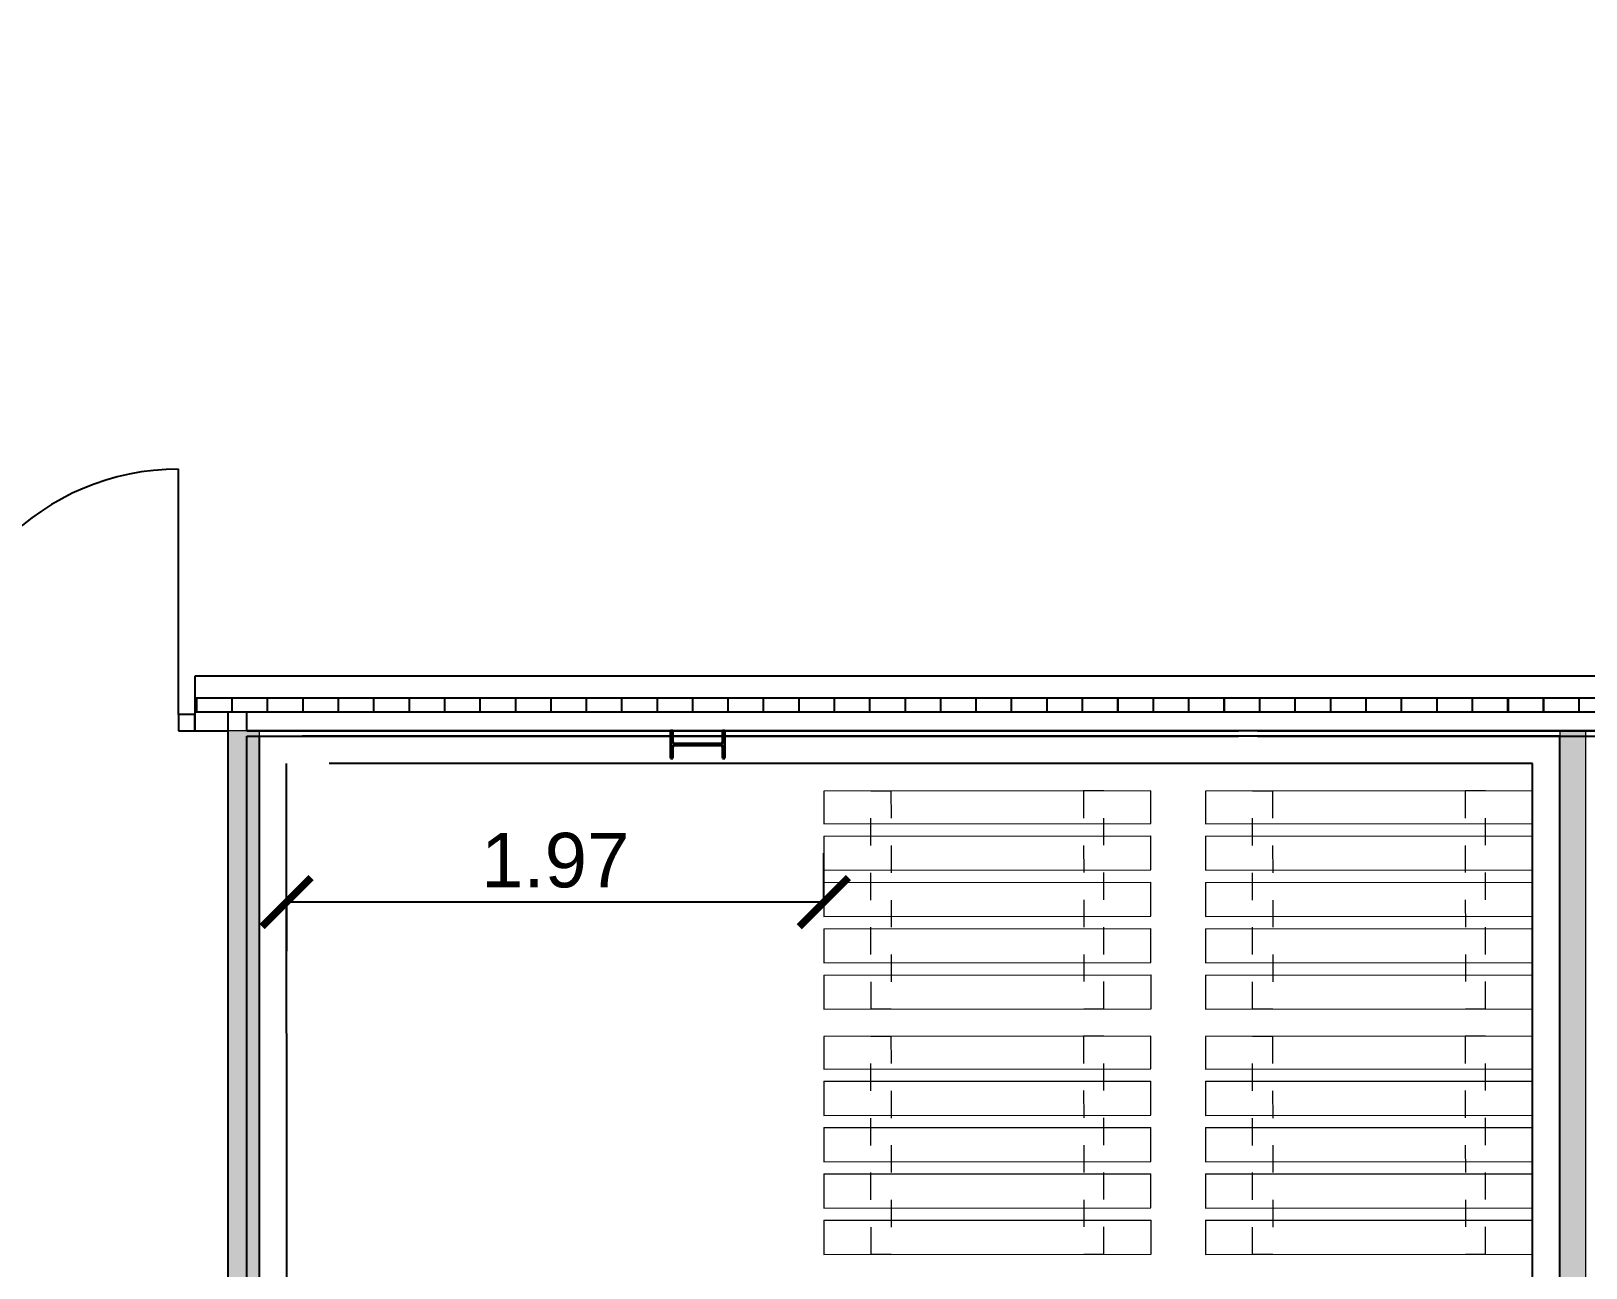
# Model space of a CAD drawing. Header units: millimetres. Extents: x 15590 to 15992, y 1055 to 1132.
# Drawn here: x 15913.62 to 15919.33, y 1113.38 to 1117.92 of the extents above; entities that cross this region are included whole.
import ezdxf

# ---------------------------------------------------------------- set-up
doc = ezdxf.new("R2010")
doc.units = ezdxf.units.MM
doc.header["$MEASUREMENT"] = 0
doc.linetypes.add('CACHE2', pattern=[0.1875, 0.125, -0.0625])
doc.linetypes.add('Court', pattern=[0.25, 0.05, -0.075, 0.05, -0.075])
doc.layers.get('0').update_dxf_attribs({"lineweight": 9})
doc.layers.add('DM cloison', color=7, linetype='Continuous', lineweight=9)
for name, color, linetype in [('Mobilier', 252, 'Continuous'), ('murs exterieurs.P', 7, 'Continuous'), ('murs interieurs.P', 7, 'Continuous'), ('structure', 7, 'Continuous'), ('surgeles', 4, 'Continuous')]:
    doc.layers.add(name, color=color, linetype=linetype)
doc.styles.get("Standard").update_dxf_attribs({"font": 'swiss.ttf', "height": 0.2})
doc.dimstyles.get("Standard").update_dxf_attribs({"dimtxt": 0.2, "dimasz": 0.18, "dimexe": 0.18, "dimexo": 0.0625, "dimgap": 0.05, "dimtad": 1, "dimzin": 4, "dimdsep": 46, "dimtxsty": 'Standard', "dimblk": 'ARCHTICK', "dimcen": 0.09, "dimadec": 0, "dimazin": 0, "dimtfac": 1, "dimtofl": 0, "dimtmove": 0, "dimatfit": 3, "dimfxl": 1, "dimtolj": 1, "dimtzin": 0, "dimarcsym": 0})
pattern_1 = [(90, (15888.23031, 1074.85421), (-0.13, 8e-18), []), (180, (15888.23031, 1074.85421), (-8e-18, -0.13), [])]

# ---------------------------------------------------------------- blocks, each defined once
blk = doc.blocks.new('*U14')
at = {"layer": 'DM cloison'}
blk.add_hatch(color=3, dxfattribs=at).paths.add_polyline_path([(116, 1000), (0, 1000), (0, -7299.8), (116, -7299.8)])
blk.add_lwpolyline([(0, 1000), (0, -7299.8), (116, -7299.8), (116, 1000)], close=True, dxfattribs=at)
blk = doc.blocks.new('*U329')
at = {"layer": 'DM cloison'}
blk.add_hatch(color=2, dxfattribs=at).paths.add_polyline_path([(96, 1389.5), (0, 1389.5), (0, -930), (96, -930)])
blk.add_lwpolyline([(0, 1389.5), (0, -930), (96, -930), (96, 1389.5)], close=True, dxfattribs=at)
blk = doc.blocks.new('A$C29413FD8')
at = {"layer": 'Mobilier', "color": 34, "linetype": 'Continuous', "lineweight": 9}
for p, q in [((0.125, 1.2), (0, 1.2)), ((0, 1.2), (0, 0)), ((0.125, 1.2), (0.125, 0)), ((0.295, 1.2), (0.17, 1.2)), ((0.17, 1.2), (0.17, 0)), ((0.295, 1.2), (0.295, 0)), ((0.465, 1.2), (0.34, 1.2)), ((0.34, 1.2), (0.34, 0)), ((0.465, 1.2), (0.465, 0)), ((0.635, 1.2), (0.51, 1.2)), ((0.51, 1.2), (0.51, 0)), ((0.635, 1.2), (0.635, 0)), ((0.8, 1.2), (0.68, 1.2)), ((0.68, 1.2), (0.68, 0)), ((0.8, 0), (0.8, 1.2)), ((0, 0), (0.125, 0)), ((0.17, 0), (0.295, 0)), ((0.34, 0), (0.465, 0)), ((0.51, 0), (0.635, 0)), ((0.68, 0), (0.8, 0))]:
    blk.add_line(p, q, dxfattribs=at)
at = {"layer": 'Mobilier', "color": 34, "linetype": 'CACHE2', "lineweight": 9, "ltscale": 0.8}
for points in [[(0, 1.0272), (0.8, 1.0272), (0.8, 0.9533), (0, 0.9533)], [(0, 0.1728), (0.8, 0.1728), (0.8, 0.2467), (0, 0.2467)]]:
    blk.add_lwpolyline(points, close=True, dxfattribs=at)
blk = doc.blocks.new('_ArchTick')
at = {"color": 0, "linetype": 'ByBlock', "const_width": 0.15}
blk.add_lwpolyline([(-0.5, -0.5), (0.5, 0.5)], dxfattribs=at)
blk = doc.blocks.new('*D468')
at = {"color": 0, "lineweight": -2, "transparency": 16777216}
for p, q in [((15916.5309, 1114.7349), (15916.5309, 1114.9049)), ((15916.5309, 1114.7249), (15914.5602, 1114.7249)), ((15914.5602, 1114.7083), (15914.5602, 1114.5449))]:
    blk.add_line(p, q, dxfattribs=at)
at = {"layer": 'DEFPOINTS', "color": 0, "transparency": 16777216}
for p in [(15914.5602, 1114.7708), (15914.5602, 1114.7249), (15916.5309, 1114.6724)]:
    blk.add_point(p, dxfattribs=at)
at = {"color": 0, "lineweight": -2, "transparency": 16777216, "xscale": 0.18, "yscale": 0.18, "zscale": 0.18, "rotation": 180}
blk.add_blockref('_ArchTick', (15914.5602, 1114.7249), dxfattribs=at)
at = {"color": 0, "lineweight": -2, "transparency": 16777216, "xscale": 0.18, "yscale": 0.18, "zscale": 0.18}
blk.add_blockref('_ArchTick', (15916.5309, 1114.7249), dxfattribs=at)
at = {"color": 0, "transparency": 16777216, "insert": (15915.5456, 1114.8776), "char_height": 0.2, "attachment_point": 5}
blk.add_mtext('\\A1;1.97', dxfattribs=at)

msp = doc.modelspace()

# ---------------------------------------------------------------- hatches: boundary and pattern name
at = {"layer": 'murs exterieurs.P', "linetype": 'Continuous', "ltscale": 1000}
h = msp.add_hatch(dxfattribs=at)
h.set_pattern_fill('ISOLANT_POLYSTYRENE_0005', color=256, scale=0.1, angle=90, style=0, pattern_type=2)
h.set_pattern_definition(pattern_1)
h.paths.add_polyline_path([(15916.2957, 1115.4734), (15914.2239, 1115.4734), (15914.2239, 1115.4234), (15916.2957, 1115.4234)], flags=0)
h = msp.add_hatch(dxfattribs=at)
h.set_pattern_fill('ISOLANT_POLYSTYRENE_0005', color=256, scale=0.1, angle=90, style=0, pattern_type=2)
h.set_pattern_definition([(90, (15890.17981, 1074.85421), (-0.13, 8e-18), []), (180, (15890.17981, 1074.85421), (-8e-18, -0.13), [])])
h.paths.add_polyline_path([(15918.2452, 1115.4734), (15916.1735, 1115.4734), (15916.1735, 1115.4234), (15918.2452, 1115.4234)], flags=0)
h = msp.add_hatch(dxfattribs=at)
h.set_pattern_fill('ISOLANT_POLYSTYRENE_0005', color=256, scale=0.1, angle=90, style=0, pattern_type=2)
h.set_pattern_definition(pattern_1)
h.paths.add_polyline_path([(15919.2921, 1115.4734), (15917.2957, 1115.4734), (15917.2957, 1115.4234), (15919.2921, 1115.4234)], flags=0)
h = msp.add_hatch(dxfattribs=at)
h.set_pattern_fill('ISOLANT_POLYSTYRENE_0005', color=256, scale=0.1, angle=90, style=0, pattern_type=2)
h.set_pattern_definition([(90, (15893.0419, 1074.85421), (-0.13, 8e-18), []), (180, (15893.0419, 1074.85421), (-8e-18, -0.13), [])])
h.paths.add_polyline_path([(15921.1073, 1115.4734), (15919.0355, 1115.4734), (15919.0355, 1115.4234), (15921.1073, 1115.4234)], flags=0)

# ---------------------------------------------------------------- linework, layer by layer
msp.add_circle((15910.6295, 1093.1562), 38.4411)
for p, q in [((15914.1639, 1115.4134), (15914.1639, 1116.3134)), ((15914.2239, 1115.5534), (15914.2239, 1115.4734)), ((15917.2957, 1115.4734), (15914.2239, 1115.4734)), ((15914.2239, 1115.4734), (15914.2239, 1115.4234)), ((15920.2921, 1115.4734), (15917.2957, 1115.4734)), ((15914.2239, 1115.4134), (15914.1639, 1115.4134)), ((15914.1639, 1115.4134), (15914.1639, 1115.3534)), ((15914.2239, 1115.3534), (15914.2239, 1115.4134)), ((15914.3446, 1115.4234), (15914.3446, 1115.3534)), ((15914.4146, 1115.3534), (15914.4146, 1115.4234)), ((15914.1639, 1115.3534), (15914.2239, 1115.3534)), ((15916.2957, 1115.3534), (15917.2957, 1115.3534)), ((15919.2921, 1115.3534), (15920.2921, 1115.3534))]:
    msp.add_line(p, q, dxfattribs=at)
at = {"layer": 'murs exterieurs.P', "color": 31, "linetype": 'Continuous', "lineweight": 25, "ltscale": 1000}
for p, q in [((15914.2239, 1115.4234), (15914.2239, 1115.3534)), ((15914.2239, 1115.4234), (15917.2957, 1115.4234)), ((15917.2957, 1115.4234), (15920.2921, 1115.4234))]:
    msp.add_line(p, q, dxfattribs=at)
at = {"layer": 'murs exterieurs.P', "linetype": 'Continuous', "ltscale": 1000, "flags": 128}
for points in [[(15917.2957, 1115.5534), (15914.2239, 1115.5534)], [(15919.2921, 1115.5534), (15917.2957, 1115.5534)], [(15926.168, 1115.5534), (15919.2423, 1115.5534)]]:
    msp.add_lwpolyline(points, dxfattribs=at)
at = {"layer": 'murs exterieurs.P', "color": 31, "linetype": 'Continuous', "lineweight": 25, "ltscale": 1000, "flags": 128}
for points in [[(15914.2239, 1115.3534), (15914.3446, 1115.3534)], [(15914.4146, 1115.3534), (15916.2957, 1115.3534)], [(15917.2957, 1115.3534), (15918.0523, 1115.3534)], [(15918.1223, 1115.3534), (15919.2921, 1115.3534)]]:
    msp.add_lwpolyline(points, dxfattribs=at)
at = {"layer": 'murs exterieurs.P', "linetype": 'Continuous', "ltscale": 1000}
msp.add_arc((15914.1639, 1115.4134), 0.9, 90, 180, dxfattribs=at)
at = {"layer": 'murs interieurs.P', "linetype": 'Continuous', "ltscale": 1000, "flags": 128}
for points in [[(15914.3446, 1115.3534), (15914.3446, 1107.0536)], [(15914.4146, 1111.6471), (15914.4146, 1115.3334)]]:
    msp.add_lwpolyline(points, dxfattribs=at)
at = {"layer": 'murs interieurs.P', "linetype": 'Court', "ltscale": 1000, "flags": 128}
for points in [[(15918.1223, 1115.3534), (15914.4146, 1115.3534)], [(15922.5327, 1115.3534), (15918.1223, 1115.3534)], [(15914.4146, 1115.3334), (15918.0523, 1115.3334)], [(15918.1223, 1115.3334), (15922.4627, 1115.3334)]]:
    msp.add_lwpolyline(points, dxfattribs=at)
at = {"layer": 'structure', "color": 160, "linetype": 'Continuous', "lineweight": 35, "ltscale": 1000}
for p, q in [((15915.9767, 1115.3534), (15915.9682, 1115.3534)), ((15915.9682, 1115.3534), (15915.9682, 1115.2534)), ((15915.9767, 1115.3118), (15915.9767, 1115.3534)), ((15916.1682, 1115.3534), (15916.1597, 1115.3534)), ((15916.1597, 1115.3534), (15916.1597, 1115.3118)), ((15916.1682, 1115.2534), (15916.1682, 1115.3534)), ((15915.9767, 1115.2534), (15915.9767, 1115.295)), ((15916.1541, 1115.3062), (15915.9823, 1115.3062)), ((15915.9823, 1115.3006), (15916.1541, 1115.3006)), ((15916.1597, 1115.295), (15916.1597, 1115.2534)), ((15915.9682, 1115.2534), (15915.9767, 1115.2534)), ((15916.1597, 1115.2534), (15916.1682, 1115.2534))]:
    msp.add_line(p, q, dxfattribs=at)
for centre, start, end in [((15915.9823, 1115.3118), 180, 270), ((15915.9823, 1115.295), 90, 180), ((15916.1541, 1115.3118), 270, 0), ((15916.1541, 1115.295), 0, 90)]:
    msp.add_arc(centre, 0.0056, start, end, dxfattribs=at)
at = {"layer": 'surgeles', "color": 5}
for p, q in [((15914.461, 1109.3747), (15914.4601, 1115.3337)), ((15919.2306, 1115.3334), (15914.6165, 1115.3334)), ((15919.2306, 1109.3688), (15919.2306, 1115.3334)), ((15914.561, 1109.4742), (15914.5601, 1115.2333)), ((15919.1306, 1115.2334), (15914.7165, 1115.2334)), ((15919.1317, 1109.4688), (15919.1306, 1115.2334))]:
    msp.add_line(p, q, dxfattribs=at)

# ---------------------------------------------------------------- block references
at = {"rotation": 90.046047387986}
for p in [(15917.7312, 1114.3334), (15919.1312, 1114.3334), (15917.7312, 1113.4334), (15919.1312, 1113.4334)]:
    msp.add_blockref('A$C29413FD8', p, dxfattribs=at)
at = {"layer": 'DM cloison', "xscale": 0.001, "yscale": 0.001, "zscale": 0.001}
for name, p in [('*U14', (15914.3446, 1114.3534)), ('*U329', (15919.2306, 1113.9639))]:
    msp.add_blockref(name, p, dxfattribs=at)

# ---------------------------------------------------------------- dimensions: what is measured, and where the dimension line sits
dim = msp.add_linear_dim(base=(15914.5602, 1114.7249), p1=(15916.5309, 1114.6724), p2=(15914.5602, 1114.7708), dimstyle='Standard')
dim.commit()
dim.dimension.update_dxf_attribs({"geometry": '*D468', "text_midpoint": (15915.5456, 1114.8776)})

doc.saveas('drawing.dxf')
